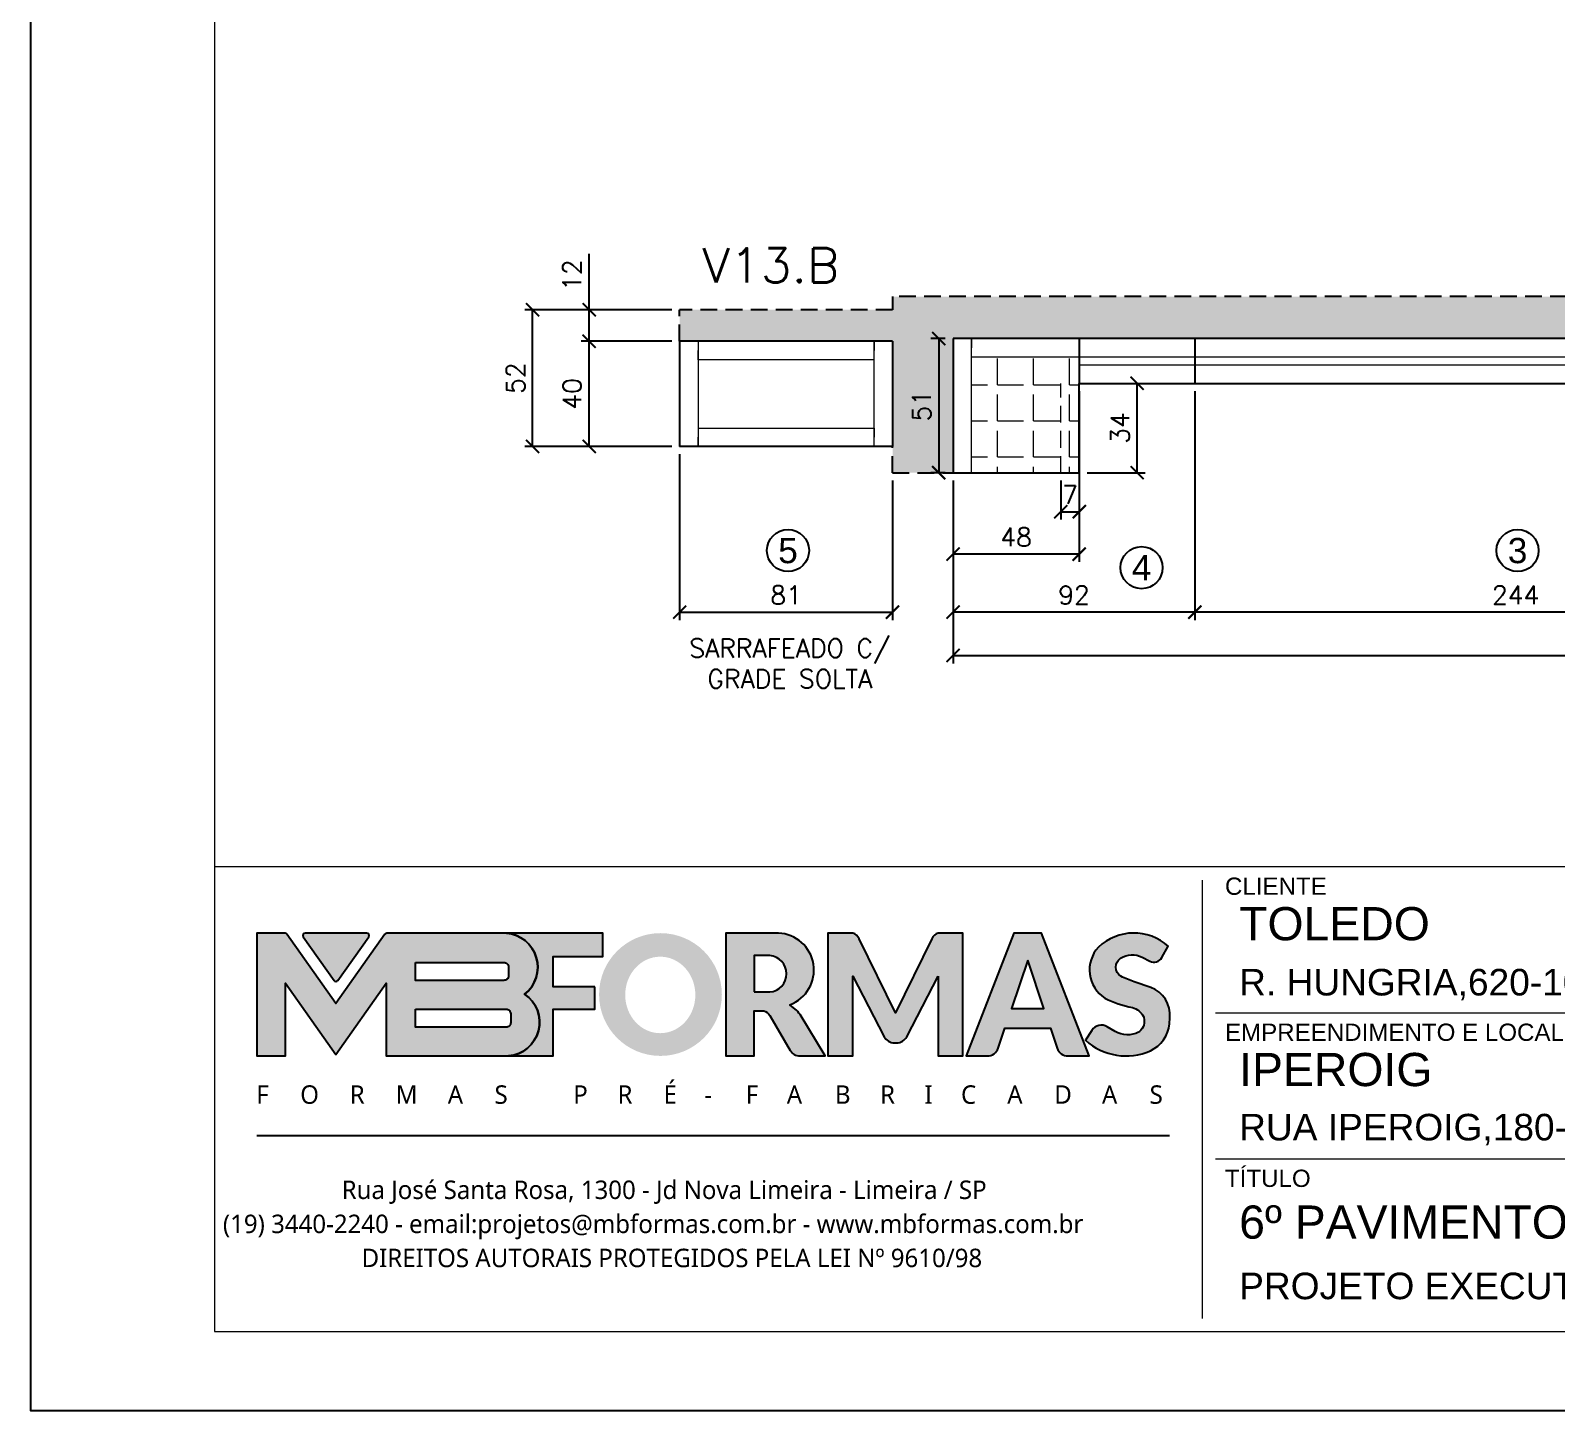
# Model space of a CAD drawing. Extents: x -23436 to 4767, y -4638 to 9755.
# Drawn here: x -20676 to -20096, y 632 to 1157 of the extents above; entities that cross this region are included whole.
import ezdxf
from ezdxf.enums import TextEntityAlignment as Align

# ---------------------------------------------------------------- set-up
doc = ezdxf.new("R2010")
doc.units = 0
doc.header["$PDMODE"] = 2
doc.header["$PDSIZE"] = 10
doc.linetypes.add('HIDDEN', pattern=[9.525, 6.35, -3.175])
doc.layers.get('0').update_dxf_attribs({"lineweight": 13})
doc.layers.get('Defpoints').update_dxf_attribs({"lineweight": 13})
for name, color, linetype in [('Concreto', 250, 'HIDDEN'), ('Cota', 4, 'Continuous'), ('MB Logo', 255, 'Continuous'), ('Painéis', 200, 'Continuous'), ('Romaneio', 10, 'Continuous')]:
    doc.layers.add(name, color=color, linetype=linetype)
for name, color, linetype, lineweight in [('FOLHA MB', 7, 'Continuous', 13), ('Sarr 2.2x7', 40, 'Continuous', 9), ('Texto Seção', 7, 'Continuous', 15)]:
    doc.layers.add(name, color=color, linetype=linetype, lineweight=lineweight)
doc.layers.add('Laje_Perimetro', color=7, linetype='Continuous', plot=False)
doc.styles.add('ARIAL', font='arial.ttf', dxfattribs={"oblique": 15, "height": 25})
doc.styles.add('MB_C01', font='arial.ttf', dxfattribs={"height": 1.3})
doc.styles.add('MB_C02', font='arial.ttf', dxfattribs={"height": 2})
doc.styles.add('MB_C03', font='arial.ttf', dxfattribs={"height": 2.5})
doc.styles.add('MtXpl_Lucida_Sans_Un', font='l_10646.ttf')
doc.styles.add('REGUA-120', font='ROMANS.shx', dxfattribs={"height": 15})
doc.styles.add('ROMANS', font='romans.shx')
doc.dimstyles.new('Cota Paínel', dxfattribs={"dimtxt": 7, "dimasz": 5, "dimexe": 3, "dimexo": 3, "dimgap": 3, "dimtad": 1, "dimdec": 1, "dimzin": 12, "dimdsep": 46, "dimtxsty": 'ROMANS', "dimblk": 'ARCHTICK', "dimcen": 0, "dimclrd": 4, "dimclre": 4, "dimclrt": 1, "dimadec": 1, "dimazin": 3, "dimtfac": 1, "dimtdec": 1, "dimtmove": 0, "dimatfit": 3, "dimldrblk": 'OBLIQUE', "dimfxl": 1, "dimtolj": 1, "dimtzin": 12, "dimarcsym": 0})

# ---------------------------------------------------------------- blocks, each defined once
blk = doc.blocks.new('MB-NOVO')
at = {"layer": 'MB Logo', "linetype": 'Continuous'}
h = blk.add_hatch(color=256, dxfattribs=at)
h.dxf.hatch_style = 1
h.set_gradient(color1=(242, 132, 69), color2=(247, 180, 141), rotation=90, tint=1)
h.paths.add_polyline_path([(-18529.58, 10980.84), (-18475.71, 10980.84, 0.706757), (-18468.67, 11008.01, 0.681802), (-18476.71, 11034.89), (-18529.36, 11034.89, 0.243712), (-18530.18, 11034.46), (-18551.72, 11003.93), (-18573.27, 11034.46, 0.243712), (-18574.09, 11034.89), (-18586.52, 11034.89), (-18586.52, 10980.84), (-18573.87, 10980.84), (-18573.87, 11012.87), (-18551.72, 10981.49), (-18529.58, 11012.87)])
h.paths.add_polyline_path([(-18516.75, 11014.08), (-18516.75, 11021.99), (-18477.79, 11021.99, -0.414214), (-18475.79, 11019.99), (-18475.79, 11016.08, -0.414214), (-18477.79, 11014.08)], flags=16)
h.paths.add_polyline_path([(-18516.75, 11001.39), (-18476.79, 11001.39, -0.414214), (-18474.79, 10999.39), (-18474.79, 10995.48, -0.414214), (-18476.79, 10993.48), (-18516.75, 10993.48)], flags=16)
at = {"layer": 'MB Logo', "true_color": 0x262626}
h = blk.add_hatch(color=250, dxfattribs=at)
h.dxf.hatch_style = 1
h.paths.add_polyline_path([(-18537.31, 11033.31, 0.60809), (-18538.12, 11034.89), (-18565.32, 11034.89, 0.60809), (-18566.14, 11033.31), (-18552.54, 11014.04, 0.518202), (-18550.91, 11014.04)])
h = blk.add_hatch(color=250, dxfattribs=at)
h.dxf.hatch_style = 1
h.paths.add_polyline_path([(-18456.17, 11011.29), (-18456.17, 11024.65), (-18434.21, 11024.65), (-18434.21, 11034.89), (-18476.71, 11034.89, -0.681802), (-18468.67, 11008.01, -0.706757), (-18475.71, 10980.84), (-18456.17, 10980.84), (-18456.17, 11001.45), (-18437.83, 11001.45), (-18437.83, 11011.29)])
h = blk.add_hatch(color=250, dxfattribs=at)
h.dxf.hatch_style = 1
h.paths.add_polyline_path([(-18435.91, 11007.86, 1), (-18381.87, 11007.86, 1)])
edge = h.paths.add_edge_path(flags=16)
edge.add_ellipse((-18408.97, 11007.68), major_axis=(0, 16.84), ratio=0.916255, start_angle=0, end_angle=360)
h = blk.add_hatch(color=250, dxfattribs=at)
h.dxf.hatch_style = 1
h.paths.add_polyline_path([(-18356.97, 11034.89), (-18380.17, 11034.89), (-18380.17, 10980.84), (-18367.64, 10980.84), (-18367.64, 11000.71), (-18363.41, 11000.71, -0.195765), (-18360.9, 10998.88), (-18351.79, 10983.24, 0.261385), (-18347.52, 10980.84), (-18336.38, 10980.84), (-18347.47, 10999, 0.082429), (-18349.61, 11001.48), (-18351.9, 11003.39, 0.81838)])
h.paths.add_polyline_path([(-18360.76, 11009), (-18367.64, 11009), (-18367.64, 11024.98), (-18360.76, 11024.98, -0.92578)], flags=16)
h = blk.add_hatch(color=250, dxfattribs=at)
h.dxf.hatch_style = 1
h.paths.add_polyline_path([(-18286.65, 11015.9), (-18286.65, 10980.84), (-18275.77, 10980.84), (-18275.77, 11034.89), (-18286.65, 11034.89, 0.216647), (-18289.44, 11032.44), (-18305.46, 10999.84), (-18321.61, 11032.7, 0.199908), (-18324.27, 11034.89), (-18335.15, 11034.89), (-18335.15, 10980.84), (-18324.27, 10980.84), (-18324.27, 11015.9), (-18310.42, 10989.3, 0.279644), (-18305.98, 10986.61, 0.340986), (-18300.5, 10989.3)])
h = blk.add_hatch(color=250, dxfattribs=at)
h.dxf.hatch_style = 1
h.paths.add_polyline_path([(-18274.36, 10980.84), (-18264.98, 10980.84, 0.322517), (-18260.24, 10984.26), (-18257.32, 10993), (-18237.21, 10993), (-18234.29, 10984.26, 0.322517), (-18229.55, 10980.84), (-18220.26, 10980.84), (-18241.25, 11034.89), (-18253.37, 11034.89)])
h.paths.add_polyline_path([(-18254.42, 11001.64), (-18247.26, 11023.04), (-18240.11, 11001.64)], flags=16)
h = blk.add_hatch(color=250, dxfattribs=at)
h.dxf.hatch_style = 1
h.paths.add_polyline_path([(-18206.02, 11024.02, -0.247671), (-18196.88, 11024.32), (-18193.53, 11022.53, 0.40799), (-18188.16, 11024.11), (-18185.37, 11029.08, 0.392837), (-18216.16, 11028.69, 0.467779), (-18213.26, 11006.32, 0.077523), (-18201.17, 11002.12, -0.214206), (-18196.11, 10997.94, -0.284295), (-18198.17, 10991.44, -0.26924), (-18208.78, 10991.57), (-18212.21, 10993.65, 0.407727), (-18219.02, 10992.06), (-18221.79, 10987.71, 0.296878), (-18193.23, 10983.12, 0.272251), (-18184.86, 10995.28), (-18184.65, 10997.88, 0.348906), (-18193.71, 11011.21), (-18200.42, 11013.47, -0.045018), (-18205.76, 11015.68, -0.618284)])
at = {"layer": 'MB Logo', "linetype": 'Continuous'}
blk.add_line((-18586.52, 10945.86), (-18184.78, 10945.86), dxfattribs=at)
at = {"layer": 'MB Logo', "color": 23, "linetype": 'Continuous', "true_color": 0xf28445}
for points in [[(-18573.27, 11034.46, 0.243712), (-18574.09, 11034.89), (-18586.52, 11034.89), (-18586.52, 10980.84), (-18573.87, 10980.84), (-18573.87, 11012.87), (-18551.72, 10981.49), (-18529.58, 11012.87), (-18529.58, 10980.84), (-18475.71, 10980.84, 0.706757), (-18468.67, 11008.01, 0.681802), (-18476.71, 11034.89), (-18529.36, 11034.89, 0.243712), (-18530.18, 11034.46), (-18551.72, 11003.93)], [(-18516.75, 11021.99), (-18477.79, 11021.99, -0.414214), (-18475.79, 11019.99), (-18475.79, 11016.08, -0.414214), (-18477.79, 11014.08), (-18516.75, 11014.08)], [(-18516.75, 11001.39), (-18476.79, 11001.39, -0.414214), (-18474.79, 10999.39), (-18474.79, 10995.48, -0.414214), (-18476.79, 10993.48), (-18516.75, 10993.48)]]:
    blk.add_lwpolyline(points, format="xyb", close=True, dxfattribs=at)
at = {"layer": 'MB Logo', "color": 250, "true_color": 0x262626}
for points in [[(-18537.31, 11033.31, 0.60809), (-18538.12, 11034.89), (-18565.32, 11034.89, 0.60809), (-18566.14, 11033.31), (-18552.54, 11014.04, 0.518202), (-18550.91, 11014.04)], [(-18437.83, 11011.29), (-18456.17, 11011.29), (-18456.17, 11024.65), (-18434.21, 11024.65), (-18434.21, 11034.89), (-18476.71, 11034.89, -0.681802), (-18468.67, 11008.01, -0.706757), (-18475.71, 10980.84), (-18456.17, 10980.84), (-18456.17, 11001.45), (-18437.83, 11001.45)], [(-18347.52, 10980.84), (-18336.38, 10980.84), (-18347.47, 10999, 0.082429), (-18349.61, 11001.48), (-18351.9, 11003.39, 0.81838), (-18356.97, 11034.89), (-18380.17, 11034.89), (-18380.17, 10980.84), (-18367.64, 10980.84), (-18367.64, 11000.71), (-18363.41, 11000.71, -0.209789), (-18360.79, 10998.69), (-18351.79, 10983.24, 0.261385)], [(-18286.65, 11015.9), (-18286.65, 10980.84), (-18275.77, 10980.84), (-18275.77, 11034.89), (-18286.65, 11034.89, 0.216647), (-18289.44, 11032.44), (-18305.46, 10999.84), (-18321.48, 11032.44, 0.216647), (-18324.27, 11034.89), (-18335.15, 11034.89), (-18335.15, 10980.84), (-18324.27, 10980.84), (-18324.27, 11015.9), (-18310.42, 10989.3, 0.279644), (-18305.98, 10986.61), (-18304.93, 10986.61, 0.279644), (-18300.5, 10989.3)], [(-18264.98, 10980.84, 0.322517), (-18260.24, 10984.26), (-18257.32, 10993), (-18237.21, 10993), (-18234.29, 10984.26, 0.322517), (-18229.55, 10980.84), (-18220.26, 10980.84), (-18241.25, 11034.89), (-18253.37, 11034.89), (-18274.36, 10980.84)], [(-18206.24, 11015.94, -0.549626), (-18206.37, 11023.82, -0.258723), (-18196.88, 11024.32), (-18193.53, 11022.53, 0.40799), (-18188.16, 11024.11), (-18185.37, 11029.08, 0.392837), (-18216.16, 11028.69, 0.467779), (-18213.26, 11006.32, 0.077523), (-18201.17, 11002.12, -0.203897), (-18196.26, 10998.22), (-18196.08, 10997.79, -0.267611), (-18197.99, 10991.6), (-18198.45, 10991.29, -0.261145), (-18208.78, 10991.57), (-18212.21, 10993.65, 0.407727), (-18219.02, 10992.06), (-18221.79, 10987.71, 0.296878), (-18193.23, 10983.12, 0.265963), (-18184.89, 10994.94), (-18184.67, 10997.65, 0.340466), (-18193.12, 11011.01), (-18200.42, 11013.47, -0.049298)], [(-18367.64, 11009), (-18360.76, 11009, 0.92578), (-18360.76, 11024.98), (-18367.64, 11024.98)]]:
    blk.add_lwpolyline(points, format="xyb", close=True, dxfattribs=at)
blk.add_lwpolyline([(-18247.26, 11023.04), (-18254.42, 11001.64), (-18240.11, 11001.64)], close=True, dxfattribs=at)
at = {"layer": 'MB Logo', "color": 250, "true_color": 0x262626, "style": 'MtXpl_Lucida_Sans_Un'}
for s, height, p in [('F', 8.12, (-18586.78, 10959.76)), ('O', 8.12, (-18567.45, 10959.76)), ('R', 8.12, (-18545.63, 10959.76)), ('M', 8.12, (-18525.4, 10959.76)), ('A', 8.12, (-18502.51, 10959.76)), ('S', 8.12, (-18481.92, 10959.76)), ('P', 8.12, (-18447.27, 10959.76)), ('R', 8.12, (-18427.76, 10959.76)), ('É', 8.12, (-18407.52, 10959.76)), ('F', 8.12, (-18371.38, 10959.76)), ('A', 8.12, (-18353.29, 10959.76)), ('B', 8.12, (-18332.1, 10959.76)), ('R', 8.12, (-18312.21, 10959.76)), ('I', 8.12, (-18292.68, 10959.76)), ('C', 8.12, (-18276.61, 10959.76)), ('A', 8.12, (-18256.26, 10959.76)), ('D', 8.12, (-18235.54, 10959.76)), ('A', 8.12, (-18214.57, 10959.76)), ('S', 8.12, (-18193.6, 10959.76)), ('-', 8.12, (-18389.56, 10959.76)), ('DIREITOS AUTORAIS PROTEGIDOS PELA LEI Nº 9610/98', 8.1225, (-18540.43, 10887.84))]:
    blk.add_text(s, height=height, dxfattribs=at).set_placement(p)
at = {"layer": 'MB Logo', "style": 'MtXpl_Lucida_Sans_Un'}
for s, p in [('Rua José Santa Rosa, 1300 - Jd Nova Limeira - Limeira / SP', (-18549.2, 10917.84)), ('(19) 3440-2240 - email:projetos@mbformas.com.br - www.mbformas.com.br', (-18601.47, 10902.84))]:
    blk.add_text(s, height=8.1225, dxfattribs=at).set_placement(p)
blk = doc.blocks.new('A$C169d8357')
at = {"layer": 'FOLHA MB', "color": 1}
for p, q in [((1109.82, 356.72), (70, 356.72)), ((445.65, 351.67), (445.65, 184.99)), ((781.5, 301.16), (450.7, 301.16)), ((938.09, 245.6), (450.7, 245.6))]:
    blk.add_line(p, q, dxfattribs=at)
for points in [[(0, 1199.94), (0, 149.94), (1485.02, 149.94), (1485.02, 1199.94)], [(70, 1169.94), (70, 179.94), (1455.02, 179.94), (1455.02, 1169.94)]]:
    blk.add_lwpolyline(points, close=True, dxfattribs=at)
at = {"layer": 'MB Logo', "xscale": 0.8642040370897565, "yscale": 0.8642040370897565, "zscale": 0.8642040370897565}
blk.add_blockref('MB-NOVO', (16148.65, -9204.85), dxfattribs=at)
at = {"layer": 'FOLHA MB', "color": 6}
for s, height, style, p in [('CLIENTE', 6.566, 'MB_C01', (454.33, 346.12)), ('R. HUNGRIA,620-10ºANDAR-SÃO PAULO-SP', 10.102, 'MB_C02', (459.73, 307.83)), ('EMPREENDIMENTO E LOCAL', 6.5663, 'MB_C01', (454.33, 290.56)), ('RUA IPEROIG,180-PERDIZES-SÃO PAULO-SP', 10.102, 'MB_C02', (459.73, 252.69)), ('TÍTULO', 6.566, 'MB_C01', (454.33, 234.99)), ('PROJETO EXECUTIVO DE LATERAIS DE VIGAS', 10.102, 'MB_C02', (459.73, 192.28))]:
    blk.add_text(s, height=height, dxfattribs=dict(at, style=style)).set_placement(p)
at = {"layer": 'FOLHA MB', "color": 5, "style": 'MB_C03'}
for s, height, p in [('TOLEDO', 12.628, (459.73, 328.83)), ('IPEROIG', 12.628, (459.73, 273.34)), ('6º PAVIMENTO / TIPO / DUPLEX INFERIOR', 12.6276, (459.73, 215.3))]:
    blk.add_text(s, height=height, dxfattribs=at).set_placement(p)
blk = doc.blocks.new('_ArchTick')
at = {"color": 0, "linetype": 'ByBlock', "const_width": 0.15}
blk.add_lwpolyline([(-0.5, -0.5), (0.5, 0.5)], dxfattribs=at)
blk = doc.blocks.new('*D814')
at = {"layer": 'Cota', "color": 4, "lineweight": -2, "transparency": 16777216}
for p, q in [((-20233.49, 1020.03), (-20233.49, 932.99)), ((-19989.49, 1020.03), (-19989.49, 932.99)), ((-19989.49, 935.99), (-20233.49, 935.99))]:
    blk.add_line(p, q, dxfattribs=at)
at = {"layer": 'Defpoints', "color": 0, "transparency": 16777216}
for p in [(-20233.49, 1023.03), (-19989.49, 1023.03), (-20233.49, 935.99)]:
    blk.add_point(p, dxfattribs=at)
at = {"layer": 'Cota', "color": 4, "lineweight": -2, "transparency": 16777216, "xscale": 5, "yscale": 5, "zscale": 5, "rotation": 180}
blk.add_blockref('_ArchTick', (-20233.49, 935.99), dxfattribs=at)
at = {"layer": 'Cota', "color": 4, "lineweight": -2, "transparency": 16777216, "xscale": 5, "yscale": 5, "zscale": 5}
blk.add_blockref('_ArchTick', (-19989.49, 935.99), dxfattribs=at)
at = {"layer": 'Cota', "color": 1, "transparency": 16777216, "insert": (-20111.49, 942.49), "char_height": 7, "attachment_point": 5, "style": 'ROMANS'}
blk.add_mtext('\\A1;244', dxfattribs=at)
blk = doc.blocks.new('_OBLIQUE')
at = {"color": 0, "linetype": 'ByBlock', "lineweight": -2}
for p, q in [((0, 0), (-1, 0)), ((-0.5, -0.5), (0.5, 0.5))]:
    blk.add_line(p, q, dxfattribs=at)
blk = doc.blocks.new('*D815')
at = {"layer": 'Cota', "color": 4, "lineweight": -2, "transparency": 16777216}
for p, q in [((-20233.49, 1020.03), (-20233.49, 932.99)), ((-20325.49, 986.03), (-20325.49, 932.99)), ((-20233.49, 935.99), (-20325.49, 935.99))]:
    blk.add_line(p, q, dxfattribs=at)
at = {"layer": 'Defpoints', "color": 0, "transparency": 16777216}
for p in [(-20233.49, 1023.03), (-20325.49, 989.03), (-20325.49, 935.99)]:
    blk.add_point(p, dxfattribs=at)
at = {"layer": 'Cota', "color": 4, "lineweight": -2, "transparency": 16777216, "xscale": 5, "yscale": 5, "zscale": 5, "rotation": 180}
blk.add_blockref('_ArchTick', (-20325.49, 935.99), dxfattribs=at)
at = {"layer": 'Cota', "color": 4, "lineweight": -2, "transparency": 16777216, "xscale": 5, "yscale": 5, "zscale": 5}
blk.add_blockref('_ArchTick', (-20233.49, 935.99), dxfattribs=at)
at = {"layer": 'Cota', "color": 1, "transparency": 16777216, "insert": (-20279.49, 942.49), "char_height": 7, "attachment_point": 5, "style": 'ROMANS'}
blk.add_mtext('\\A1;92', dxfattribs=at)
blk = doc.blocks.new('*D816')
at = {"layer": 'Cota', "color": 4, "lineweight": -2, "transparency": 16777216}
for p, q in [((-19501.49, 1020.03), (-19501.49, 916.5)), ((-20325.49, 986.03), (-20325.49, 916.5)), ((-20325.49, 919.5), (-19501.49, 919.5))]:
    blk.add_line(p, q, dxfattribs=at)
at = {"layer": 'Defpoints', "color": 0, "transparency": 16777216}
for p in [(-19501.49, 1023.03), (-20325.49, 989.03), (-19501.49, 919.5)]:
    blk.add_point(p, dxfattribs=at)
at = {"layer": 'Cota', "color": 4, "lineweight": -2, "transparency": 16777216, "xscale": 5, "yscale": 5, "zscale": 5, "rotation": 180}
blk.add_blockref('_ArchTick', (-20325.49, 919.5), dxfattribs=at)
at = {"layer": 'Cota', "color": 4, "lineweight": -2, "transparency": 16777216, "xscale": 5, "yscale": 5, "zscale": 5}
blk.add_blockref('_ArchTick', (-19501.49, 919.5), dxfattribs=at)
at = {"layer": 'Cota', "color": 1, "transparency": 16777216, "insert": (-19913.49, 926), "char_height": 7, "attachment_point": 5, "style": 'ROMANS'}
blk.add_mtext('\\A1;824', dxfattribs=at)
blk = doc.blocks.new('*D817')
at = {"layer": 'Cota', "color": 4, "lineweight": -2, "transparency": 16777216}
for p, q in [((-20277.49, 1020.03), (-20277.49, 955.06)), ((-20325.49, 986.03), (-20325.49, 955.06)), ((-20277.49, 958.06), (-20325.49, 958.06))]:
    blk.add_line(p, q, dxfattribs=at)
at = {"layer": 'Defpoints', "color": 0, "transparency": 16777216}
for p in [(-20277.49, 1023.03), (-20325.49, 989.03), (-20325.49, 958.06)]:
    blk.add_point(p, dxfattribs=at)
at = {"layer": 'Cota', "color": 4, "lineweight": -2, "transparency": 16777216, "xscale": 5, "yscale": 5, "zscale": 5, "rotation": 180}
blk.add_blockref('_ArchTick', (-20325.49, 958.06), dxfattribs=at)
at = {"layer": 'Cota', "color": 4, "lineweight": -2, "transparency": 16777216, "xscale": 5, "yscale": 5, "zscale": 5}
blk.add_blockref('_ArchTick', (-20277.49, 958.06), dxfattribs=at)
at = {"layer": 'Cota', "color": 1, "transparency": 16777216, "insert": (-20301.49, 964.56), "char_height": 7, "attachment_point": 5, "style": 'ROMANS'}
blk.add_mtext('\\A1;48', dxfattribs=at)
blk = doc.blocks.new('*D823')
at = {"layer": 'Cota', "color": 4, "lineweight": -2, "transparency": 16777216}
for p, q in [((-20429.49, 996.03), (-20429.49, 932.99)), ((-20348.49, 986.03), (-20348.49, 932.99)), ((-20429.49, 935.99), (-20348.49, 935.99))]:
    blk.add_line(p, q, dxfattribs=at)
at = {"layer": 'Defpoints', "color": 0, "transparency": 16777216}
for p in [(-20429.49, 999.03), (-20348.49, 989.03), (-20348.49, 935.99)]:
    blk.add_point(p, dxfattribs=at)
at = {"layer": 'Cota', "color": 4, "lineweight": -2, "transparency": 16777216, "xscale": 5, "yscale": 5, "zscale": 5, "rotation": 180}
blk.add_blockref('_ArchTick', (-20429.49, 935.99), dxfattribs=at)
at = {"layer": 'Cota', "color": 4, "lineweight": -2, "transparency": 16777216, "xscale": 5, "yscale": 5, "zscale": 5}
blk.add_blockref('_ArchTick', (-20348.49, 935.99), dxfattribs=at)
at = {"layer": 'Cota', "color": 1, "transparency": 16777216, "insert": (-20388.99, 942.49), "char_height": 7, "attachment_point": 5, "style": 'ROMANS'}
blk.add_mtext('\\A1;81', dxfattribs=at)
blk = doc.blocks.new('*D824')
at = {"layer": 'Cota', "color": 4, "lineweight": -2, "transparency": 16777216}
for p, q in [((-20432.49, 1039.03), (-20466.9, 1039.03)), ((-20463.9, 999.03), (-20463.9, 1039.03)), ((-20432.49, 999.03), (-20466.9, 999.03))]:
    blk.add_line(p, q, dxfattribs=at)
at = {"layer": 'Defpoints', "color": 0, "transparency": 16777216}
for p in [(-20463.9, 1039.03), (-20429.49, 1039.03), (-20429.49, 999.03)]:
    blk.add_point(p, dxfattribs=at)
at = {"layer": 'Cota', "color": 4, "lineweight": -2, "transparency": 16777216, "xscale": 5, "yscale": 5, "zscale": 5}
for p, rotation in [((-20463.9, 1039.03), 90), ((-20463.9, 999.03), 270)]:
    blk.add_blockref('_ArchTick', p, dxfattribs=dict(at, rotation=rotation))
at = {"layer": 'Cota', "color": 1, "transparency": 16777216, "insert": (-20470.4, 1019.03), "char_height": 7, "attachment_point": 5, "rotation": 90, "style": 'ROMANS'}
blk.add_mtext('\\A1;40', dxfattribs=at)
blk = doc.blocks.new('*D825')
at = {"layer": 'Cota', "color": 4, "lineweight": -2, "transparency": 16777216}
for p, q in [((-20463.9, 1051.03), (-20463.9, 1072.36)), ((-20432.49, 1051.03), (-20466.9, 1051.03)), ((-20463.9, 1039.03), (-20463.9, 1051.03)), ((-20432.49, 1039.03), (-20466.9, 1039.03))]:
    blk.add_line(p, q, dxfattribs=at)
at = {"layer": 'Defpoints', "color": 0, "transparency": 16777216}
for p in [(-20463.9, 1051.03), (-20429.49, 1051.03), (-20429.49, 1039.03)]:
    blk.add_point(p, dxfattribs=at)
at = {"layer": 'Cota', "color": 4, "lineweight": -2, "transparency": 16777216, "xscale": 5, "yscale": 5, "zscale": 5}
for p, rotation in [((-20463.9, 1051.03), 90), ((-20463.9, 1039.03), 270)]:
    blk.add_blockref('_ArchTick', p, dxfattribs=dict(at, rotation=rotation))
at = {"layer": 'Cota', "color": 1, "transparency": 16777216, "insert": (-20470.4, 1064.19), "char_height": 7, "attachment_point": 5, "rotation": 90, "style": 'ROMANS'}
blk.add_mtext('\\A1;12', dxfattribs=at)
blk = doc.blocks.new('*D826')
at = {"layer": 'Cota', "color": 4, "lineweight": -2, "transparency": 16777216}
for p, q in [((-20432.49, 1051.03), (-20488.4, 1051.03)), ((-20485.4, 999.03), (-20485.4, 1051.03)), ((-20432.49, 999.03), (-20488.4, 999.03))]:
    blk.add_line(p, q, dxfattribs=at)
at = {"layer": 'Defpoints', "color": 0, "transparency": 16777216}
for p in [(-20485.4, 1051.03), (-20429.49, 1051.03), (-20429.49, 999.03)]:
    blk.add_point(p, dxfattribs=at)
at = {"layer": 'Cota', "color": 4, "lineweight": -2, "transparency": 16777216, "xscale": 5, "yscale": 5, "zscale": 5}
for p, rotation in [((-20485.4, 1051.03), 90), ((-20485.4, 999.03), 270)]:
    blk.add_blockref('_ArchTick', p, dxfattribs=dict(at, rotation=rotation))
at = {"layer": 'Cota', "color": 1, "transparency": 16777216, "insert": (-20491.9, 1025.03), "char_height": 7, "attachment_point": 5, "rotation": 90, "style": 'ROMANS'}
blk.add_mtext('\\A1;52', dxfattribs=at)
blk = doc.blocks.new('*D1066')
at = {"layer": 'Cota', "color": 4, "lineweight": -2, "transparency": 16777216}
for p, q in [((-20284.49, 986.03), (-20284.49, 971.19)), ((-20277.49, 986.03), (-20277.49, 971.19)), ((-20284.49, 974.19), (-20277.49, 974.19))]:
    blk.add_line(p, q, dxfattribs=at)
at = {"layer": 'Defpoints', "color": 0, "transparency": 16777216}
for p in [(-20284.49, 989.03), (-20277.49, 989.03), (-20277.49, 974.19)]:
    blk.add_point(p, dxfattribs=at)
at = {"layer": 'Cota', "color": 4, "lineweight": -2, "transparency": 16777216, "xscale": 5, "yscale": 5, "zscale": 5, "rotation": 180}
blk.add_blockref('_ArchTick', (-20284.49, 974.19), dxfattribs=at)
at = {"layer": 'Cota', "color": 4, "lineweight": -2, "transparency": 16777216, "xscale": 5, "yscale": 5, "zscale": 5}
blk.add_blockref('_ArchTick', (-20277.49, 974.19), dxfattribs=at)
at = {"layer": 'Cota', "color": 1, "transparency": 16777216, "insert": (-20280.99, 980.69), "char_height": 7, "attachment_point": 5, "style": 'ROMANS'}
blk.add_mtext('\\A1;7', dxfattribs=at)
blk = doc.blocks.new('*D1067')
at = {"layer": 'Cota', "color": 4, "lineweight": -2, "transparency": 16777216}
for p, q in [((-20274.49, 1023.03), (-20252.48, 1023.03)), ((-20255.48, 989.03), (-20255.48, 1023.03)), ((-20274.49, 989.03), (-20252.48, 989.03))]:
    blk.add_line(p, q, dxfattribs=at)
at = {"layer": 'Defpoints', "color": 0, "transparency": 16777216}
for p in [(-20277.49, 1023.03), (-20255.48, 1023.03), (-20277.49, 989.03)]:
    blk.add_point(p, dxfattribs=at)
at = {"layer": 'Cota', "color": 4, "lineweight": -2, "transparency": 16777216, "xscale": 5, "yscale": 5, "zscale": 5}
for p, rotation in [((-20255.48, 1023.03), 90), ((-20255.48, 989.03), 270)]:
    blk.add_blockref('_ArchTick', p, dxfattribs=dict(at, rotation=rotation))
at = {"layer": 'Cota', "color": 1, "transparency": 16777216, "insert": (-20261.98, 1006.03), "char_height": 7, "attachment_point": 5, "rotation": 90, "style": 'ROMANS'}
blk.add_mtext('\\A1;34', dxfattribs=at)
blk = doc.blocks.new('*D1068')
at = {"layer": 'Cota', "color": 4, "lineweight": -2, "transparency": 16777216}
for p, q in [((-20328.49, 1040.03), (-20333.93, 1040.03)), ((-20330.93, 1040.03), (-20330.93, 989.03)), ((-20328.49, 989.03), (-20333.93, 989.03))]:
    blk.add_line(p, q, dxfattribs=at)
at = {"layer": 'Defpoints', "color": 0, "transparency": 16777216}
for p in [(-20325.49, 1040.03), (-20330.93, 989.03), (-20325.49, 989.03)]:
    blk.add_point(p, dxfattribs=at)
at = {"layer": 'Cota', "color": 4, "lineweight": -2, "transparency": 16777216, "xscale": 5, "yscale": 5, "zscale": 5}
for p, rotation in [((-20330.93, 1040.03), 90), ((-20330.93, 989.03), 270)]:
    blk.add_blockref('_ArchTick', p, dxfattribs=dict(at, rotation=rotation))
at = {"layer": 'Cota', "color": 1, "transparency": 16777216, "insert": (-20337.43, 1014.53), "char_height": 7, "attachment_point": 5, "rotation": 90, "style": 'ROMANS'}
blk.add_mtext('\\A1;51', dxfattribs=at)

msp = doc.modelspace()

# ---------------------------------------------------------------- hatches: boundary and pattern name
at = {"true_color": 0x636466}
h = msp.add_hatch(dxfattribs=at)
h.set_pattern_fill('ANGLE', color=251, scale=50)
h.set_pattern_definition([(0, (-4839.899, -1150), (0, 13.75), [10, -3.75]), (90, (-4839.899, -1150), (-13.75, 8e-16), [10, -3.75])])
h.paths.add_polyline_path([(-20318.49, 1033.03), (-20277.49, 1033.03), (-20277.49, 989.03), (-20318.49, 989.03)])
at = {"layer": 'Concreto'}
h = msp.add_hatch(dxfattribs=at)
h.set_pattern_fill('AR-CONC', color=256, scale=2.5)
h.set_pattern_definition([(50, (-4839.899, -1150), (17.931505, -1.568803), [1.875, -20.625]), (355, (-4839.899, -1150), (-3.468783, 18.804803), [1.5, -16.5]), (100.45144, (-4838.405, -1150.13), (14.462721, 17.236), [1.593505, -17.528553]), (46.1842, (-4839.899, -1145), (26.681033, -4.137982), [2.8125, -30.9375]), (96.63564, (-4837.675, -1145.345), (23.36655, 24.352965), [2.39026, -26.292844]), (351.18416, (-4839.9, -1145), (23.36655, 24.352965), [2.25, -24.75]), (21, (-4837.399, -1146.25), (14.922676, -10.065472), [1.875, -20.625]), (326, (-4837.399, -1146.25), (6.082883, 18.128751), [1.5, -16.5]), (71.45144, (-4836.155, -1147.089), (21.00556, 8.063279), [1.593505, -17.528553]), (37.5, (-4839.899, -1150), (0.3039964, 8.3223463), [0, -16.3, 0, -16.75, 0, -16.5625]), (7.5, (-4839.899, -1150), (6.5767384, 9.860293), [0, -9.55, 0, -15.925, 0, -6.3125]), (327.5, (-4845.474, -1150), (13.345561, -0.5638718), [0, -6.25, 0, -19.5, 0, -25.875]), (317.5, (-4847.974, -1150), (14.579654, 2.5026246), [0, -8.125, 0, -12.95, 0, -18.375])])
h.paths.add_polyline_path([(-20348.49, 1039.03), (-20429.49, 1039.03), (-20429.49, 1051.03), (-20348.49, 1051.03), (-20348.49, 1056.03), (-19501.49, 1056.03), (-19501.49, 1040.03), (-19508.49, 1040.03), (-20322.49, 1040.03), (-20325.49, 1040.03), (-20325.49, 1023.03), (-20325.49, 989.03), (-20348.49, 989.03), (-20348.49, 999.03)])

# ---------------------------------------------------------------- linework, layer by layer
for p, q in [((-20348.49, 1051.03), (-20429.49, 1051.03)), ((-20429.49, 1039.03), (-20429.49, 1051.03)), ((-20348.49, 1056.03), (-20348.49, 1051.03)), ((-19501.49, 1056.03), (-20348.49, 1056.03)), ((-20348.49, 989.03), (-20348.49, 999.03)), ((-20348.49, 989.03), (-20325.49, 989.03))]:
    msp.add_line(p, q, dxfattribs=at)
at = {"layer": 'Laje_Perimetro'}
msp.add_lwpolyline([(-19191.38, 1682.26), (-20676.4, 1682.26), (-20676.4, 632.26), (-19191.38, 632.26)], close=True, dxfattribs=at)
at = {"layer": 'Painéis'}
for p, q in [((-20429.49, 1039.03), (-20429.49, 999.03)), ((-20348.49, 1039.03), (-20429.49, 1039.03)), ((-20348.49, 1039.03), (-20348.49, 999.03)), ((-20325.49, 1040.03), (-20325.49, 989.03)), ((-19501.49, 1040.03), (-20325.49, 1040.03)), ((-20277.49, 1040.03), (-20277.49, 1023.03)), ((-20233.49, 1040.03), (-20233.49, 1023.03)), ((-20277.49, 989.03), (-20277.49, 1023.03)), ((-20277.49, 1023.03), (-19501.49, 1023.03)), ((-20348.49, 999.03), (-20429.49, 999.03)), ((-20325.49, 989.03), (-20277.49, 989.03))]:
    msp.add_line(p, q, dxfattribs=at)
at = {"layer": 'Romaneio'}
for centre in [(-20388.27, 959.41), (-20110.77, 959.41), (-20253.79, 952.91)]:
    msp.add_circle(centre, 8, dxfattribs=at)
at = {"layer": 'Sarr 2.2x7', "color": 50}
for p, q in [((-20429.49, 1039.03), (-20425.99, 1039.03)), ((-20429.49, 1039.03), (-20429.49, 999.03)), ((-20422.49, 1039.03), (-20425.99, 1039.03)), ((-20422.49, 1039.03), (-20422.49, 999.03)), ((-20355.49, 1039.03), (-20422.49, 1039.03)), ((-20422.49, 1039.03), (-20422.49, 1035.53)), ((-20355.49, 999.03), (-20355.49, 1039.03)), ((-20355.49, 1039.03), (-20351.99, 1039.03)), ((-20355.49, 1039.03), (-20355.49, 1035.53)), ((-20348.49, 1039.03), (-20351.99, 1039.03)), ((-20348.49, 999.03), (-20348.49, 1039.03)), ((-19508.49, 1040.03), (-20318.49, 1040.03)), ((-20318.49, 1040.03), (-20318.49, 1036.53)), ((-20422.49, 1032.03), (-20422.49, 1035.53)), ((-20355.49, 1032.03), (-20355.49, 1035.53)), ((-20318.49, 1033.03), (-20318.49, 1036.53)), ((-20355.49, 1032.03), (-20422.49, 1032.03)), ((-19508.49, 1033.03), (-20318.49, 1033.03)), ((-20277.49, 1030.03), (-20277.49, 1026.53)), ((-20277.49, 1030.03), (-19508.49, 1030.03)), ((-20277.49, 1023.03), (-20277.49, 1026.53)), ((-20277.49, 1023.03), (-19508.49, 1023.03)), ((-20422.49, 1006.03), (-20422.49, 1002.53)), ((-20422.49, 1006.03), (-20355.49, 1006.03)), ((-20355.49, 1006.03), (-20355.49, 1002.53)), ((-20429.49, 999.03), (-20425.99, 999.03)), ((-20422.49, 999.03), (-20425.99, 999.03)), ((-20422.49, 999.03), (-20422.49, 1002.53)), ((-20422.49, 999.03), (-20355.49, 999.03)), ((-20355.49, 999.03), (-20355.49, 1002.53)), ((-20355.49, 999.03), (-20351.99, 999.03)), ((-20348.49, 999.03), (-20351.99, 999.03))]:
    msp.add_line(p, q, dxfattribs=at)
at = {"layer": 'Sarr 2.2x7', "linetype": 'HIDDEN'}
msp.add_line((-20284.49, 989.03), (-20284.49, 1023.03), dxfattribs=at)
at = {"layer": 'Sarr 2.2x7'}
msp.add_lwpolyline([(-20325.49, 989.03), (-20318.49, 989.03), (-20318.49, 1040.03), (-20325.49, 1040.03)], close=True, dxfattribs=at)

# ---------------------------------------------------------------- block references
at = {"layer": 'MB Logo'}
msp.add_blockref('A$C169d8357', (-20676.4, 482.32), dxfattribs=at)

# ---------------------------------------------------------------- texts
at = {"layer": 'Painéis', "color": 1, "insert": (-20387.57, 916.45), "char_height": 7, "attachment_point": 5, "style": 'ROMANS'}
msp.add_mtext('\\A1;SARRAFEADO C/\\PGRADE SOLTA', dxfattribs=at)
at = {"layer": 'Romaneio', "color": 0, "style": 'ARIAL'}
for s, p in [('5', (-20388.27, 959.41)), ('3', (-20110.77, 959.41)), ('4', (-20253.79, 952.91))]:
    msp.add_text(s, height=9.6, dxfattribs=at).set_placement(p, align=Align.MIDDLE_CENTER)
at = {"layer": 'Texto Seção', "style": 'REGUA-120', "width": 1.05}
msp.add_text('V13.B', height=13, dxfattribs=at).set_placement((-20420.84, 1061.42))

# ---------------------------------------------------------------- dimensions: what is measured, and where the dimension line sits
at = {"layer": 'Cota'}
for base, p1, p2, angle, picture, middle in [((-20463.9, 1051.03), (-20429.49, 1039.03), (-20429.49, 1051.03), 90, '*D825', (-20470.4, 1064.19)), ((-20485.4, 1051.03), (-20429.49, 999.03), (-20429.49, 1051.03), 90, '*D826', (-20491.9, 1025.03)), ((-20463.9, 1039.03), (-20429.49, 999.03), (-20429.49, 1039.03), 90, '*D824', (-20470.4, 1019.03)), ((-20330.93, 989.03), (-20325.49, 1040.03), (-20325.49, 989.03), 90, '*D1068', (-20337.43, 1014.53)), ((-19501.49, 919.5), (-20325.49, 989.03), (-19501.49, 1023.03), 180, '*D816', (-19913.49, 926)), ((-20325.49, 958.06), (-20277.49, 1023.03), (-20325.49, 989.03), 180, '*D817', (-20301.49, 964.56)), ((-20255.48, 1023.03), (-20277.49, 989.03), (-20277.49, 1023.03), 90, '*D1067', (-20261.98, 1006.03)), ((-20348.49, 935.99), (-20429.49, 999.03), (-20348.49, 989.03), 180, '*D823', (-20388.99, 942.49))]:
    dim = msp.add_linear_dim(base=base, p1=p1, p2=p2, angle=angle, dimstyle='Cota Paínel', dxfattribs=at)
    dim.commit()
    dim.dimension.update_dxf_attribs({"geometry": picture, "text_midpoint": middle})
for base, p1, p2, picture, middle in [((-20325.49, 935.99), (-20233.49, 1023.03), (-20325.49, 989.03), '*D815', (-20279.49, 942.49)), ((-20233.49, 935.99), (-19989.49, 1023.03), (-20233.49, 1023.03), '*D814', (-20111.49, 942.49))]:
    dim = msp.add_linear_dim(base=base, p1=p1, p2=p2, angle=180, dimstyle='Cota Paínel', override={"dimtmove": 1}, dxfattribs=at)
    dim.commit()
    dim.dimension.update_dxf_attribs({"geometry": picture, "text_midpoint": middle})
dim = msp.add_linear_dim(base=(-20277.49, 974.19), p1=(-20284.49, 989.03), p2=(-20277.49, 989.03), dimstyle='Cota Paínel', dxfattribs=at)
dim.commit()
dim.dimension.update_dxf_attribs({"geometry": '*D1066', "text_midpoint": (-20280.99, 974.19), "dimtype": 160})

doc.saveas('drawing.dxf')
